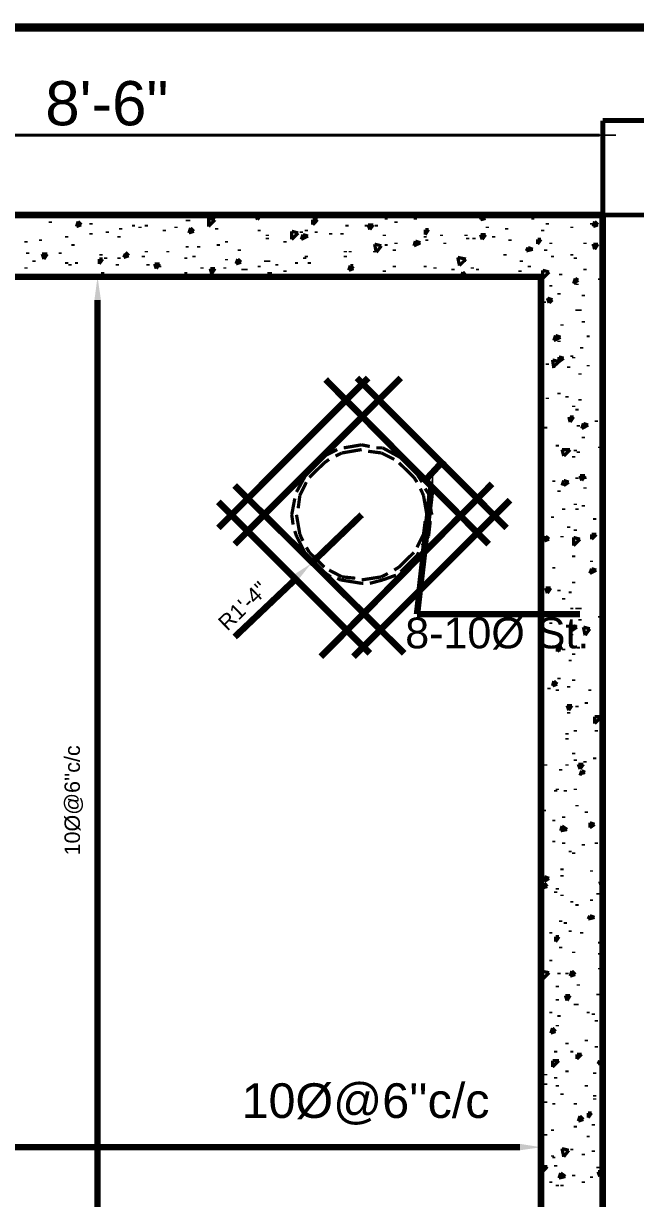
# Model space of a CAD drawing. Header units: millimetres. Extents: x 5 to 350, y 3 to 213.
# Drawn here: x 106.5 to 138.3, y 151.7 to 212.7 of the extents above; entities that cross this region are included whole.
import ezdxf

# ---------------------------------------------------------------- set-up
doc = ezdxf.new("R2010")
doc.units = ezdxf.units.MM
for name, color, linetype in [('H', 251, 'Continuous'), ('P', 255, 'Continuous'), ('T', 255, 'Continuous')]:
    doc.layers.add(name, color=color, linetype=linetype)
doc.styles.get("Standard").update_dxf_attribs({"font": 'arial.ttf'})

msp = doc.modelspace()

# ---------------------------------------------------------------- hatches: boundary and pattern name
at = {"layer": 'H', "linetype": 'Continuous'}
for points in [[(110.155, 198.367), (110.314, 199.566), (110.49, 198.367), (110.155, 198.367)], [(128.023, 189.9), (128.094, 189.988), (128.182, 189.9), (128.023, 189.9)], [(128.094, 189.742), (128.023, 189.9), (128.094, 189.9), (128.094, 189.742)], [(128.094, 189.988), (128.182, 190.077), (128.182, 189.988), (128.094, 189.988)], [(128.182, 189.9), (128.094, 189.988), (128.182, 189.988), (128.182, 189.9)], [(128.094, 189.742), (128.094, 189.9), (128.182, 189.83), (128.094, 189.742)], [(128.27, 189.9), (128.182, 190.077), (128.358, 189.988), (128.27, 189.9)], [(128.27, 189.9), (128.182, 189.988), (128.182, 190.077), (128.27, 189.9)], [(128.27, 189.9), (128.358, 189.988), (128.358, 189.9), (128.27, 189.9)], [(128.358, 189.742), (128.27, 189.83), (128.446, 189.9), (128.358, 189.742)], [(128.27, 189.83), (128.358, 189.9), (128.446, 189.9), (128.27, 189.83)], [(128.358, 189.9), (128.358, 189.988), (128.446, 189.9), (128.358, 189.9)], [(127.6, 188.718), (127.758, 189.406), (127.758, 188.718), (127.6, 188.718)], [(128.182, 189.653), (128.094, 189.742), (128.182, 189.83), (128.182, 189.653)], [(128.182, 189.742), (128.27, 189.83), (128.358, 189.742), (128.182, 189.742)], [(128.182, 189.653), (128.182, 189.742), (128.358, 189.742), (128.182, 189.653)], [(127.176, 188.983), (127.247, 189.142), (127.247, 189.054), (127.176, 188.983)], [(127.176, 188.983), (127.247, 189.054), (127.247, 188.983), (127.176, 188.983)], [(127.247, 188.895), (127.176, 188.983), (127.247, 188.983), (127.247, 188.895)], [(127.247, 189.142), (127.335, 189.23), (127.335, 189.142), (127.247, 189.142)], [(127.247, 189.054), (127.247, 189.142), (127.335, 189.142), (127.247, 189.054)], [(127.335, 188.807), (127.247, 188.895), (127.247, 188.983), (127.335, 188.807)], [(127.335, 188.807), (127.247, 188.983), (127.335, 188.895), (127.335, 188.807)], [(127.423, 189.054), (127.335, 189.23), (127.512, 189.142), (127.423, 189.054)], [(127.423, 189.054), (127.335, 189.142), (127.335, 189.23), (127.423, 189.054)], [(127.335, 188.895), (127.423, 188.983), (127.512, 188.895), (127.335, 188.895)], [(127.335, 188.807), (127.335, 188.895), (127.512, 188.895), (127.335, 188.807)], [(127.423, 188.983), (127.512, 189.142), (127.6, 188.983), (127.423, 188.983)], [(127.423, 188.983), (127.423, 189.054), (127.512, 189.142), (127.423, 188.983)], [(127.512, 188.895), (127.423, 188.983), (127.6, 188.983), (127.512, 188.895)], [(120.738, 183.815), (120.474, 184.062), (121.408, 184.662), (120.738, 183.815)], [(132.256, 154.182), (132.256, 154.517), (133.35, 154.34), (132.256, 154.182)]]:
    msp.add_hatch(color=256, dxfattribs=at).paths.add_polyline_path(points)

# ---------------------------------------------------------------- linework, layer by layer
at = {"layer": 'P'}
for points, const_width in [([(5.256, 212.513), (350.273, 212.513)], 0.423), ([(5.256, 212.513), (350.273, 212.513)], 0.423), ([(136.56, 207.68), (141.482, 207.68)], 0.254), ([(136.56, 202.777), (136.56, 207.68)], 0.254), ([(136.56, 207.68), (136.56, 207.68)], 0.254), ([(136.56, 207.61), (136.56, 206.252)], 0.085), ([(136.402, 206.922), (85.09, 206.922)], 0.169), ([(135.89, 206.922), (137.248, 206.922)], 0.085), ([(136.49, 206.922), (136.56, 206.922)], 0.085), ([(136.56, 206.922), (136.49, 206.834)], 0.085), ([(136.648, 207.01), (136.56, 206.922)], 0.085), ([(136.56, 206.922), (136.56, 207.01)], 0.085), ([(136.648, 206.922), (136.648, 207.01)], 0.085), ([(136.648, 206.834), (136.648, 206.922)], 0.085), ([(136.56, 206.834), (136.648, 206.834)], 0.085), ([(84.914, 202.777), (136.56, 202.777)], 0.339), ([(106.68, 202.688), (106.68, 202.777)], 0.169), ([(115.658, 202.777), (115.658, 202.865)], 0.169), ([(115.658, 202.777), (115.658, 202.865)], 0.169), ([(116.082, 202.6), (116.082, 202.177)], 0.169), ([(116.417, 202.53), (116.082, 202.6)], 0.169), ([(116.593, 202.6), (116.593, 202.688)], 0.169), ([(117.016, 202.688), (117.016, 202.777)], 0.169), ([(118.78, 202.777), (118.533, 202.777)], 0.169), ([(118.533, 202.777), (118.622, 202.53)], 0.169), ([(118.78, 202.777), (118.622, 202.53)], 0.169), ([(125.307, 202.53), (125.307, 202.6)], 0.169), ([(126.824, 202.53), (126.824, 202.6)], 0.169), ([(127.176, 202.6), (127.176, 202.688)], 0.169), ([(130.298, 202.777), (130.21, 202.53)], 0.169), ([(130.475, 202.6), (130.21, 202.53)], 0.169), ([(130.475, 202.6), (130.298, 202.777)], 0.169), ([(132.927, 202.53), (132.927, 202.6)], 0.169), ([(135.714, 202.6), (135.714, 202.688)], 0.169), ([(136.56, 202.777), (136.56, 109.643)], 0.339), ([(136.56, 202.777), (136.56, 202.777)], 0.339), ([(141.482, 202.777), (136.56, 202.777)], 0.254), ([(107.862, 202.353), (107.862, 202.442)], 0.169), ([(109.308, 202.442), (109.22, 202.177)], 0.169), ([(109.467, 202.265), (109.22, 202.177)], 0.169), ([(109.467, 202.265), (109.308, 202.442)], 0.169), ([(109.978, 202.265), (109.978, 202.353)], 0.169), ([(111.513, 202.018), (111.513, 202.106)], 0.169), ([(112.183, 202.177), (112.183, 202.265)], 0.169), ([(112.518, 202.106), (112.518, 202.177)], 0.169), ([(112.854, 202.177), (112.854, 202.265)], 0.169), ([(113.788, 201.93), (113.788, 202.018)], 0.169), ([(114.388, 202.106), (114.388, 202.177)], 0.169), ([(114.97, 202.442), (114.97, 202.53)], 0.169), ([(115.058, 202.442), (115.058, 202.53)], 0.169), ([(115.147, 202.106), (115.058, 201.842)], 0.169), ([(115.323, 201.93), (115.147, 202.106)], 0.169), ([(116.417, 202.53), (116.082, 202.177)], 0.169), ([(116.17, 202.353), (116.17, 202.442)], 0.169), ([(116.505, 202.018), (116.505, 202.106)], 0.169), ([(118.71, 201.93), (118.71, 202.018)], 0.169), ([(121.162, 201.93), (121.162, 202.018)], 0.169), ([(121.744, 202.53), (121.497, 202.265)], 0.169), ([(121.744, 202.53), (121.497, 202.53)], 0.169), ([(121.497, 202.53), (121.497, 202.265)], 0.169), ([(123.278, 202.177), (123.278, 202.265)], 0.169), ([(124.284, 202.177), (124.284, 202.265)], 0.169), ([(124.636, 202.265), (124.372, 202.265)], 0.169), ([(124.372, 202.265), (124.46, 202.018)], 0.169), ([(124.636, 202.265), (124.46, 202.018)], 0.169), ([(124.795, 202.177), (124.795, 202.265)], 0.169), ([(125.818, 202.353), (125.818, 202.442)], 0.169), ([(127.512, 202.018), (127.335, 201.754)], 0.169), ([(127.512, 202.018), (127.335, 202.018)], 0.169), ([(127.335, 202.018), (127.335, 201.754)], 0.169), ([(130.563, 202.106), (130.563, 202.177)], 0.169), ([(131.568, 202.018), (131.568, 202.106)], 0.169), ([(133.438, 201.93), (133.438, 202.018)], 0.169), ([(133.685, 202.265), (133.685, 202.353)], 0.169), ([(134.955, 202.106), (134.955, 202.177)], 0.169), ([(135.978, 202.265), (135.978, 202.353)], 0.169), ([(136.137, 202.442), (136.066, 202.177)], 0.169), ([(136.313, 202.265), (136.066, 202.177)], 0.169), ([(136.313, 202.265), (136.137, 202.442)], 0.169), ([(106.592, 201.33), (106.592, 201.418)], 0.169), ([(107.35, 201.418), (107.35, 201.507)], 0.169), ([(108.708, 201.595), (108.708, 201.683)], 0.169), ([(109.978, 201.754), (109.978, 201.842)], 0.169), ([(110.825, 201.842), (110.825, 201.93)], 0.169), ([(111.425, 201.595), (111.425, 201.683)], 0.169), ([(115.323, 201.93), (115.058, 201.842)], 0.169), ([(117.016, 201.33), (117.016, 201.418)], 0.169), ([(119.133, 201.683), (119.133, 201.754)], 0.169), ([(119.133, 201.507), (119.133, 201.595)], 0.169), ([(120.05, 201.33), (120.05, 201.418)], 0.169), ([(120.403, 201.93), (120.403, 201.507)], 0.169), ([(120.738, 201.842), (120.403, 201.93)], 0.169), ([(120.738, 201.842), (120.403, 201.507)], 0.169), ([(120.65, 201.754), (120.65, 201.842)], 0.169), ([(120.897, 201.842), (120.897, 201.93)], 0.169), ([(120.985, 201.754), (120.897, 201.507)], 0.169), ([(121.25, 201.683), (120.897, 201.507)], 0.169), ([(121.25, 201.683), (120.985, 201.754)], 0.169), ([(121.673, 201.842), (121.673, 201.93)], 0.169), ([(122.432, 201.754), (122.432, 201.842)], 0.169), ([(123.014, 201.754), (123.014, 201.842)], 0.169), ([(125.218, 201.683), (125.218, 201.754)], 0.169), ([(126.824, 201.418), (126.753, 201.172)], 0.169), ([(127.088, 201.33), (126.824, 201.418)], 0.169), ([(127.335, 201.595), (127.335, 201.683)], 0.169), ([(127.423, 201.418), (127.423, 201.507)], 0.169), ([(128.182, 201.683), (128.182, 201.754)], 0.169), ([(129.452, 201.683), (129.452, 201.754)], 0.169), ([(129.54, 201.507), (129.54, 201.595)], 0.169), ([(129.875, 201.507), (129.875, 201.595)], 0.169), ([(130.475, 201.754), (130.21, 201.754)], 0.169), ([(130.21, 201.754), (130.298, 201.507)], 0.169), ([(130.475, 201.754), (130.298, 201.507)], 0.169), ([(130.898, 201.595), (130.898, 201.683)], 0.169), ([(131.745, 201.418), (131.745, 201.507)], 0.169), ([(133.35, 201.507), (133.174, 201.26)], 0.169), ([(133.35, 201.507), (133.174, 201.507)], 0.169), ([(133.174, 201.507), (133.174, 201.26)], 0.169), ([(106.68, 200.748), (106.68, 200.836)], 0.169), ([(108.373, 200.748), (108.373, 200.836)], 0.169), ([(109.044, 201.172), (109.044, 201.26)], 0.169), ([(111.936, 200.66), (111.76, 200.836)], 0.169), ([(112.854, 200.836), (112.854, 200.907)], 0.169), ([(113.965, 200.836), (113.965, 200.907)], 0.169), ([(114.97, 201.083), (114.97, 201.172)], 0.169), ([(115.57, 201.083), (115.57, 201.172)], 0.169), ([(116.593, 201.172), (116.593, 201.26)], 0.169), ([(117.687, 200.907), (117.687, 200.995)], 0.169), ([(123.19, 200.836), (123.19, 200.907)], 0.169), ([(123.437, 200.836), (123.437, 200.907)], 0.169), ([(124.707, 201.26), (124.795, 200.836)], 0.169), ([(125.06, 201.172), (124.707, 201.26)], 0.169), ([(124.707, 200.836), (124.707, 200.907)], 0.169), ([(125.06, 201.172), (124.795, 200.836)], 0.169), ([(125.307, 201.172), (125.307, 201.26)], 0.169), ([(125.73, 200.907), (125.73, 200.995)], 0.169), ([(125.818, 201.26), (125.818, 201.33)], 0.169), ([(127.088, 201.33), (126.753, 201.172)], 0.169), ([(128.358, 201.26), (128.358, 201.33)], 0.169), ([(132.68, 201.083), (132.592, 200.907)], 0.169), ([(132.927, 200.995), (132.592, 200.907)], 0.169), ([(132.927, 200.995), (132.68, 201.083)], 0.169), ([(133.597, 200.907), (133.597, 200.995)], 0.169), ([(133.862, 201.26), (133.862, 201.33)], 0.169), ([(135.643, 201.26), (135.643, 201.33)], 0.169), ([(136.313, 201.26), (136.066, 201.26)], 0.169), ([(136.066, 201.26), (136.137, 200.995)], 0.169), ([(136.066, 201.172), (136.066, 201.26)], 0.169), ([(136.313, 201.26), (136.137, 200.995)], 0.169), ([(107.015, 200.325), (107.015, 200.413)], 0.169), ([(107.703, 200.748), (107.438, 200.748)], 0.169), ([(107.438, 200.748), (107.527, 200.484)], 0.169), ([(107.703, 200.748), (107.527, 200.484)], 0.169), ([(108.708, 200.237), (108.708, 200.325)], 0.169), ([(108.885, 200.148), (108.885, 200.237)], 0.169), ([(109.22, 200.237), (109.22, 200.325)], 0.169), ([(110.578, 200.484), (110.402, 200.237)], 0.169), ([(110.578, 200.484), (110.402, 200.484)], 0.169), ([(110.402, 200.484), (110.402, 200.237)], 0.169), ([(110.402, 200.413), (110.402, 200.484)], 0.169), ([(110.49, 200.66), (110.49, 200.748)], 0.169), ([(110.737, 200.484), (110.737, 200.572)], 0.169), ([(111.337, 200.148), (111.337, 200.237)], 0.169), ([(111.425, 200.484), (111.425, 200.572)], 0.169), ([(111.76, 200.748), (111.672, 200.572)], 0.169), ([(111.936, 200.66), (111.672, 200.572)], 0.169), ([(112.695, 200.572), (112.695, 200.66)], 0.169), ([(112.942, 200.148), (112.942, 200.237)], 0.169), ([(113.542, 200.237), (113.277, 200.237)], 0.169), ([(113.277, 200.237), (113.365, 199.99)], 0.169), ([(113.542, 200.237), (113.365, 199.99)], 0.169), ([(114.9, 200.484), (114.9, 200.572)], 0.169), ([(115.323, 200.572), (115.323, 200.66)], 0.169), ([(117.016, 200.413), (117.016, 200.484)], 0.169), ([(117.598, 200.484), (117.51, 200.237)], 0.169), ([(117.775, 200.325), (117.51, 200.237)], 0.169), ([(117.775, 200.325), (117.598, 200.484)], 0.169), ([(119.045, 200.325), (119.045, 200.413)], 0.169), ([(119.204, 200.325), (119.204, 200.413)], 0.169), ([(119.627, 200.148), (119.627, 200.237)], 0.169), ([(120.65, 200.237), (120.65, 200.325)], 0.169), ([(121.073, 200.484), (121.073, 200.572)], 0.169), ([(121.162, 200.572), (121.162, 200.66)], 0.169), ([(121.32, 200.237), (121.32, 200.325)], 0.169), ([(123.19, 200.572), (123.19, 200.66)], 0.169), ([(123.525, 200.148), (123.525, 200.237)], 0.169), ([(129.028, 200.572), (129.117, 200.148)], 0.169), ([(129.452, 200.484), (129.028, 200.572)], 0.169), ([(129.452, 200.484), (129.117, 200.148)], 0.169), ([(129.364, 200.325), (129.364, 200.413)], 0.169), ([(131.48, 200.66), (131.48, 200.748)], 0.169), ([(132.327, 200.325), (132.327, 200.413)], 0.169), ([(133.95, 200.572), (133.95, 200.66)], 0.169), ([(134.955, 200.66), (134.955, 200.748)], 0.169), ([(135.132, 200.484), (135.132, 200.572)], 0.169), ([(88.23, 199.566), (133.35, 199.566)], 0.339), ([(106.592, 199.99), (106.592, 200.06)], 0.169), ([(108.038, 199.566), (109.643, 199.566)], 0.339), ([(110.578, 199.725), (110.578, 199.813)], 0.169), ([(113.542, 200.06), (113.542, 200.148)], 0.169), ([(114.9, 199.725), (114.9, 199.813)], 0.169), ([(115.482, 199.566), (115.482, 199.637)], 0.169), ([(115.746, 199.99), (115.746, 200.06)], 0.169), ([(116.417, 199.99), (116.17, 199.99)], 0.169), ([(116.17, 199.99), (116.24, 199.725)], 0.169), ([(116.417, 199.99), (116.24, 199.725)], 0.169), ([(116.328, 199.637), (116.328, 199.725)], 0.169), ([(116.928, 199.99), (116.928, 200.06)], 0.169), ([(117.863, 199.902), (117.863, 199.99)], 0.169), ([(118.022, 199.902), (118.022, 199.99)], 0.169), ([(118.71, 200.06), (118.71, 200.148)], 0.169), ([(119.38, 199.725), (119.133, 199.725)], 0.169), ([(119.133, 199.725), (119.133, 199.566)], 0.169), ([(119.38, 199.725), (119.204, 199.566)], 0.169), ([(120.05, 199.813), (120.05, 199.902)], 0.169), ([(122.255, 199.637), (122.255, 199.725)], 0.169), ([(123.437, 200.148), (123.366, 199.902)], 0.169), ([(123.613, 199.99), (123.366, 199.902)], 0.169), ([(123.613, 199.99), (123.437, 200.148)], 0.169), ([(124.372, 199.566), (124.372, 199.637)], 0.169), ([(125.218, 199.813), (125.218, 199.902)], 0.169), ([(125.73, 200.06), (125.73, 200.148)], 0.169), ([(127.247, 199.637), (127.247, 199.725)], 0.169), ([(127.335, 200.06), (127.335, 200.148)], 0.169), ([(127.847, 199.99), (127.847, 200.06)], 0.169), ([(128.782, 199.902), (128.782, 199.99)], 0.169), ([(129.293, 199.813), (129.205, 199.566)], 0.169), ([(129.452, 199.637), (129.205, 199.566)], 0.169), ([(129.452, 199.637), (129.293, 199.813)], 0.169), ([(129.787, 199.99), (129.787, 200.06)], 0.169), ([(130.052, 199.902), (130.052, 199.99)], 0.169), ([(130.387, 199.637), (130.387, 199.725)], 0.169), ([(132.256, 199.813), (132.256, 199.902)], 0.169), ([(132.75, 200.06), (132.75, 200.148)], 0.169), ([(133.35, 199.566), (133.35, 112.942)], 0.339), ([(133.35, 199.566), (133.35, 199.566)], 0.339), ([(133.438, 199.902), (133.438, 199.478)], 0.169), ([(133.773, 199.813), (133.438, 199.902)], 0.169), ([(133.773, 199.813), (133.438, 199.478)], 0.169), ([(133.526, 199.566), (133.526, 199.637)], 0.169), ([(134.373, 199.637), (134.373, 199.725)], 0.169), ([(135.643, 199.902), (135.643, 199.99)], 0.169), ([(136.56, 199.566), (136.56, 199.637)], 0.169), ([(133.862, 199.055), (133.862, 199.143)], 0.169), ([(135.132, 199.478), (135.043, 199.214)], 0.169), ([(135.29, 199.39), (135.043, 199.214)], 0.169), ([(135.29, 199.39), (135.132, 199.478)], 0.169), ([(135.22, 199.143), (135.22, 199.214)], 0.169), ([(136.402, 199.39), (136.402, 199.478)], 0.169), ([(110.314, 198.367), (110.314, 114.053)], 0.339), ([(133.95, 198.367), (133.685, 198.455)], 0.169), ([(133.685, 198.455), (133.773, 198.208)], 0.169), ([(133.95, 198.367), (133.773, 198.208)], 0.169), ([(134.285, 198.632), (134.285, 198.72)], 0.169), ([(135.555, 198.543), (135.555, 198.632)], 0.169), ([(133.526, 198.208), (133.526, 198.296)], 0.169), ([(135.22, 197.785), (135.22, 197.873)], 0.169), ([(135.378, 197.785), (135.378, 197.873)], 0.169), ([(135.555, 197.185), (135.555, 197.273)], 0.169), ([(133.438, 196.938), (133.438, 197.026)], 0.169), ([(134.108, 196.515), (134.02, 196.25)], 0.169), ([(134.373, 196.427), (134.108, 196.515)], 0.169), ([(134.444, 197.026), (134.444, 197.097)], 0.169), ([(135.802, 196.427), (135.802, 196.515)], 0.169), ([(134.373, 196.427), (134.02, 196.25)], 0.169), ([(134.285, 196.18), (134.285, 196.25)], 0.169), ([(135.467, 195.827), (135.467, 195.915)], 0.169), ([(133.438, 195.58), (133.438, 195.668)], 0.169), ([(134.532, 195.333), (134.285, 195.404)], 0.169), ([(134.285, 195.404), (134.285, 195.157)], 0.169), ([(134.532, 195.333), (134.285, 195.157)], 0.169), ([(134.955, 195.404), (134.955, 195.492)], 0.169), ([(135.043, 195.333), (135.043, 195.404)], 0.169), ([(133.685, 194.98), (133.685, 195.068)], 0.169), ([(133.95, 195.245), (134.02, 194.822)], 0.169), ([(134.285, 195.157), (133.95, 195.245)], 0.169), ([(134.285, 195.157), (134.02, 194.91)], 0.169), ([(134.796, 194.822), (134.796, 194.91)], 0.169), ([(135.802, 194.91), (135.802, 194.98)], 0.169), ([(135.802, 194.91), (135.802, 194.98)], 0.169), ([(136.56, 194.91), (136.49, 194.645)], 0.169), ([(136.56, 194.733), (136.49, 194.645)], 0.169), ([(136.56, 194.91), (136.56, 194.98)], 0.169), ([(116.593, 186.514), (124.372, 194.31)], 0.339), ([(117.44, 185.667), (126.065, 194.31)], 0.339), ([(130.634, 185.667), (122.167, 194.222)], 0.339), ([(131.568, 186.514), (123.79, 194.31)], 0.339), ([(133.35, 194.222), (133.35, 194.31)], 0.169), ([(135.378, 194.486), (135.378, 194.557)], 0.169), ([(133.35, 193.463), (133.35, 193.552)], 0.169), ([(133.35, 193.463), (133.35, 193.552)], 0.169), ([(134.285, 193.463), (134.285, 193.552)], 0.169), ([(133.685, 193.216), (133.685, 193.287)], 0.169), ([(134.708, 193.287), (134.708, 193.375)], 0.169), ([(135.043, 192.793), (135.043, 192.864)], 0.169), ([(135.378, 193.128), (135.378, 193.216)], 0.169), ([(134.796, 192.282), (134.867, 192.017)], 0.169), ([(135.043, 192.282), (134.867, 192.017)], 0.169), ([(135.043, 192.282), (134.867, 192.282)], 0.169), ([(135.22, 192.617), (135.22, 192.705)], 0.169), ([(133.597, 191.682), (133.597, 191.77)], 0.169), ([(135.29, 191.77), (135.29, 191.858)], 0.169), ([(135.555, 191.946), (135.467, 191.682)], 0.169), ([(135.802, 191.858), (135.467, 191.682)], 0.169), ([(135.802, 191.858), (135.555, 191.946)], 0.169), ([(136.225, 192.017), (136.225, 192.105)], 0.169), ([(133.35, 191.258), (133.35, 191.347)], 0.169), ([(135.555, 191.17), (135.555, 191.258)], 0.169), ([(122.767, 190.588), (121.92, 190.165)], 0.169), ([(123.014, 190.412), (122.678, 190.253)], 0.169), ([(124.037, 190.588), (123.014, 190.412)], 0.169), ([(124.037, 190.835), (123.102, 190.676)], 0.169), ([(124.46, 190.747), (124.037, 190.835)], 0.169), ([(125.06, 190.412), (124.372, 190.5)], 0.169), ([(125.13, 190.676), (124.795, 190.676)], 0.169), ([(125.73, 190.077), (125.06, 190.412)], 0.169), ([(126.065, 190.165), (125.13, 190.676)], 0.169), ([(134.197, 190.747), (134.197, 190.835)], 0.169), ([(134.444, 190.588), (134.532, 190.253)], 0.169), ([(134.867, 190.588), (134.444, 190.588)], 0.169), ([(134.867, 190.588), (134.532, 190.253)], 0.169), ([(135.132, 190.5), (135.132, 190.588)], 0.169), ([(135.29, 190.412), (135.29, 190.5)], 0.169), ([(136.402, 190.676), (136.402, 190.747)], 0.169), ([(122.096, 189.9), (121.32, 189.142)], 0.169), ([(121.92, 190.165), (121.585, 189.83)], 0.169), ([(122.343, 190.077), (122.096, 189.9)], 0.169), ([(126.753, 189.142), (125.977, 189.9)], 0.169), ([(126.912, 189.318), (126.33, 189.9)], 0.169), ([(128.182, 189.9), (127.335, 188.983)], 0.339), ([(135.043, 190.165), (135.043, 190.253)], 0.169), ([(121.162, 189.318), (120.65, 188.383)], 0.169), ([(121.32, 189.565), (121.162, 189.318)], 0.169), ([(127.176, 188.895), (126.912, 189.318)], 0.169), ([(135.643, 189.23), (135.378, 189.23)], 0.169), ([(135.378, 189.23), (135.467, 188.983)], 0.169), ([(135.643, 189.23), (135.467, 188.983)], 0.169), ([(126.242, 180.005), (117.44, 188.718)], 0.339), ([(121.162, 188.895), (120.826, 188.207)], 0.169), ([(121.92, 179.828), (130.81, 188.807)], 0.339), ([(126.912, 188.895), (126.753, 189.142)], 0.169), ([(127.67, 188.718), (126.912, 182.033)], 0.339), ([(127.247, 188.207), (127.088, 188.56)], 0.169), ([(127.512, 188.295), (127.335, 188.56)], 0.169), ([(133.438, 188.63), (133.438, 188.718)], 0.169), ([(134.02, 188.895), (134.02, 188.983)], 0.169), ([(134.532, 188.983), (134.444, 188.718)], 0.169), ([(134.796, 188.895), (134.532, 188.983)], 0.169), ([(134.796, 188.895), (134.532, 188.718)], 0.169), ([(135.22, 189.054), (135.22, 189.142)], 0.169), ([(135.643, 189.054), (135.643, 189.142)], 0.169), ([(135.643, 188.56), (135.643, 188.63)], 0.169), ([(124.46, 180.005), (116.593, 187.872)], 0.339), ([(120.562, 188.048), (120.403, 187.202)], 0.169), ([(120.826, 188.207), (120.738, 187.537)], 0.169), ([(123.613, 179.828), (131.745, 187.96)], 0.339), ([(127.423, 187.202), (127.247, 188.207)], 0.169), ([(127.67, 187.202), (127.512, 188.295)], 0.169), ([(134.285, 188.383), (134.285, 188.472)], 0.169), ([(134.532, 187.448), (134.532, 187.537)], 0.169), ([(135.132, 187.713), (135.132, 187.784)], 0.169), ([(135.22, 187.448), (135.22, 187.537)], 0.169), ([(135.555, 187.625), (135.555, 187.713)], 0.169), ([(120.403, 187.202), (120.474, 186.69)], 0.169), ([(120.65, 187.202), (120.826, 186.178)], 0.169), ([(124.037, 187.202), (121.408, 184.662)], 0.339), ([(127.247, 186.178), (127.335, 186.866)], 0.169), ([(127.423, 187.202), (127.423, 187.29)], 0.169), ([(127.512, 186.09), (127.6, 186.866)], 0.169), ([(127.67, 187.202), (127.67, 187.29)], 0.169), ([(133.95, 187.025), (133.95, 187.113)], 0.169), ([(136.137, 186.937), (136.137, 187.025)], 0.169), ([(120.562, 186.355), (120.65, 186.09)], 0.169), ([(120.826, 186.178), (120.985, 185.843)], 0.169), ([(126.912, 185.508), (127.247, 186.178)], 0.169), ([(134.796, 186.514), (134.796, 186.602)], 0.169), ([(135.132, 186.355), (135.132, 186.443)], 0.169), ([(136.225, 186.178), (135.978, 185.932)], 0.169), ([(136.225, 186.178), (135.978, 186.178)], 0.169), ([(135.978, 186.178), (135.978, 185.932)], 0.169), ([(120.65, 186.09), (121.162, 185.085)], 0.169), ([(121.162, 185.508), (121.32, 185.244)], 0.169), ([(127.176, 185.596), (127.512, 186.09)], 0.169), ([(133.438, 185.843), (133.438, 185.932)], 0.169), ([(133.597, 186.09), (133.526, 185.843)], 0.169), ([(133.773, 185.932), (133.526, 185.843)], 0.169), ([(133.773, 185.932), (133.597, 186.09)], 0.169), ([(134.444, 186.02), (134.444, 186.09)], 0.169), ([(135.043, 186.02), (135.043, 185.596)], 0.169), ([(135.378, 185.932), (135.043, 186.02)], 0.169), ([(135.378, 185.932), (135.043, 185.596)], 0.169), ([(121.32, 185.244), (122.096, 184.485)], 0.169), ([(125.977, 184.485), (126.753, 185.244)], 0.169), ([(126.153, 184.326), (126.912, 185.085)], 0.169), ([(126.912, 185.085), (127, 185.244)], 0.169), ([(135.043, 184.997), (135.043, 185.085)], 0.169), ([(135.043, 184.997), (135.043, 185.085)], 0.169), ([(121.32, 184.82), (121.92, 184.326)], 0.169), ([(121.92, 184.326), (122.432, 183.974)], 0.169), ([(122.343, 184.326), (123.014, 183.974)], 0.169), ([(125.73, 184.326), (125.977, 184.485)], 0.169), ([(126.065, 184.238), (126.153, 184.326)], 0.169), ([(133.438, 184.397), (133.438, 184.485)], 0.169), ([(134.02, 184.397), (134.02, 184.485)], 0.169), ([(135.978, 184.397), (135.89, 184.15)], 0.169), ([(136.225, 184.326), (135.89, 184.15)], 0.169), ([(135.978, 184.75), (135.978, 184.82)], 0.169), ([(136.225, 184.326), (135.978, 184.397)], 0.169), ([(136.137, 184.326), (136.137, 184.397)], 0.169), ([(117.44, 180.852), (120.65, 183.903)], 0.339), ([(122.767, 183.903), (122.943, 183.815)], 0.169), ([(122.943, 183.815), (124.037, 183.638)], 0.169), ([(123.014, 183.974), (123.702, 183.903)], 0.169), ([(124.037, 183.815), (125.06, 183.974)], 0.169), ([(124.46, 183.638), (125.13, 183.815)], 0.169), ([(125.06, 183.974), (125.395, 184.15)], 0.169), ([(125.13, 183.815), (125.818, 184.062)], 0.169), ([(135.043, 183.638), (135.043, 183.727)], 0.169), ([(124.037, 183.638), (124.125, 183.638)], 0.169), ([(133.862, 183.392), (133.597, 183.392)], 0.169), ([(133.597, 183.392), (133.685, 183.127)], 0.169), ([(133.862, 183.392), (133.685, 183.127)], 0.169), ([(134.285, 183.215), (134.285, 183.303)], 0.169), ([(134.867, 183.127), (134.867, 183.215)], 0.169), ([(136.49, 183.303), (136.49, 183.392)], 0.169), ([(136.49, 183.127), (136.56, 182.88)], 0.169), ([(136.56, 183.127), (136.56, 183.215)], 0.169), ([(134.532, 182.792), (134.532, 182.88)], 0.169), ([(136.56, 182.88), (136.56, 182.968)], 0.169), ([(126.912, 182.033), (135.378, 182.033)], 0.339), ([(134.955, 182.28), (134.955, 182.368)], 0.169), ([(135.22, 182.28), (135.22, 182.368)], 0.169), ([(135.378, 182.28), (135.378, 182.368)], 0.169), ([(136.402, 181.857), (136.402, 181.945)], 0.169), ([(133.862, 181.522), (133.862, 181.61)], 0.169), ([(135.043, 181.434), (134.955, 181.187)], 0.169), ([(135.22, 181.363), (134.955, 181.187)], 0.169), ([(135.22, 181.363), (135.043, 181.434)], 0.169), ([(135.378, 181.698), (135.378, 181.786)], 0.169), ([(135.555, 181.363), (135.643, 180.94)], 0.169), ([(135.89, 181.275), (135.555, 181.363)], 0.169), ([(135.89, 181.275), (135.643, 180.94)], 0.169), ([(134.955, 180.94), (134.955, 181.01)], 0.169), ([(134.444, 180.34), (134.197, 180.093)], 0.169), ([(134.444, 180.34), (134.197, 180.34)], 0.169), ([(134.197, 180.34), (134.197, 180.093)], 0.169), ([(134.285, 180.093), (134.285, 180.164)], 0.169), ([(134.532, 180.164), (134.532, 180.252)], 0.169), ([(135.29, 180.252), (135.29, 180.34)], 0.169), ([(134.867, 179.582), (134.867, 179.67)], 0.169), ([(135.043, 179.917), (135.043, 180.005)], 0.169), ([(133.773, 178.135), (133.773, 178.223)], 0.169), ([(134.02, 178.558), (133.95, 178.312)], 0.169), ([(134.197, 178.4), (133.95, 178.312)], 0.169), ([(134.197, 178.4), (134.02, 178.558)], 0.169), ([(134.285, 178.647), (134.285, 178.735)], 0.169), ([(134.796, 178.223), (134.796, 178.312)], 0.169), ([(135.043, 178.558), (135.043, 178.647)], 0.169), ([(134.197, 178.047), (134.197, 178.135)], 0.169), ([(135.89, 178.047), (135.89, 178.135)], 0.169), ([(134.955, 177.288), (134.708, 177.288)], 0.169), ([(134.708, 177.288), (134.796, 177.042)], 0.169), ([(134.955, 177.288), (134.796, 177.042)], 0.169), ([(135.22, 177.2), (135.22, 177.288)], 0.169), ([(135.714, 177.377), (135.714, 177.465)], 0.169), ([(134.796, 176.865), (134.796, 176.953)], 0.169), ([(136.49, 176.706), (136.137, 176.354)], 0.169), ([(136.137, 176.706), (136.137, 176.354)], 0.169), ([(136.49, 176.706), (136.137, 176.706)], 0.169), ([(136.49, 176.865), (136.402, 176.618)], 0.169), ([(136.56, 176.706), (136.402, 176.618)], 0.169), ([(136.56, 176.777), (136.49, 176.865)], 0.169), ([(134.708, 175.772), (134.708, 175.86)], 0.169), ([(135.132, 175.93), (135.132, 176.018)], 0.169), ([(136.225, 175.93), (136.225, 176.018)], 0.169), ([(134.708, 175.507), (134.708, 175.595)], 0.169), ([(135.043, 174.748), (135.043, 174.837)], 0.169), ([(136.137, 174.502), (136.137, 174.59)], 0.169), ([(133.438, 174.413), (133.438, 174.502)], 0.169), ([(133.597, 174.166), (133.597, 174.237)], 0.169), ([(134.373, 173.902), (134.373, 173.99)], 0.169), ([(134.708, 174.166), (134.708, 174.237)], 0.169), ([(135.132, 174.413), (135.132, 174.502)], 0.169), ([(135.555, 174.237), (135.29, 174.237)], 0.169), ([(135.29, 174.237), (135.378, 173.99)], 0.169), ([(135.555, 174.237), (135.378, 173.99)], 0.169), ([(135.643, 174.325), (135.643, 174.413)], 0.169), ([(135.467, 173.902), (135.378, 173.655)], 0.169), ([(135.643, 173.814), (135.378, 173.743)], 0.169), ([(135.643, 173.814), (135.467, 173.902)], 0.169), ([(136.49, 173.814), (136.49, 173.902)], 0.169), ([(136.56, 173.32), (136.56, 173.39)], 0.169), ([(134.108, 172.808), (134.108, 172.896)], 0.169), ([(134.197, 172.896), (134.197, 172.967)], 0.169), ([(134.62, 172.808), (134.62, 172.896)], 0.169), ([(135.132, 172.896), (135.132, 172.967)], 0.169), ([(135.22, 172.05), (135.22, 172.12)], 0.169), ([(133.526, 171.785), (133.526, 171.873)], 0.169), ([(134.532, 171.45), (134.532, 171.538)], 0.169), ([(135.714, 171.697), (135.714, 171.785)], 0.169), ([(134.02, 171.274), (134.02, 171.362)], 0.169), ([(134.444, 171.027), (134.373, 170.78)], 0.169), ([(134.708, 170.85), (134.373, 170.78)], 0.169), ([(134.708, 170.85), (134.444, 171.027)], 0.169), ([(136.137, 171.115), (135.89, 171.203)], 0.169), ([(135.89, 171.203), (135.89, 170.938)], 0.169), ([(136.137, 171.115), (135.89, 170.938)], 0.169), ([(134.02, 170.18), (134.02, 170.268)], 0.169), ([(134.532, 170.092), (134.532, 170.18)], 0.169), ([(134.867, 169.668), (134.867, 169.757)], 0.169), ([(135.043, 169.58), (135.043, 169.668)], 0.169), ([(135.555, 170.004), (135.555, 170.092)], 0.169), ([(136.225, 170.092), (136.225, 170.18)], 0.169), ([(136.56, 168.998), (136.56, 169.086)], 0.169), ([(134.444, 168.734), (134.444, 168.822)], 0.169), ([(134.444, 168.398), (134.444, 168.487)], 0.169), ([(135.978, 168.663), (135.978, 168.734)], 0.169), ([(133.526, 168.063), (133.438, 167.816)], 0.169), ([(133.685, 167.887), (133.438, 167.816)], 0.169), ([(133.773, 168.31), (133.526, 168.398)], 0.169), ([(133.526, 168.398), (133.526, 168.152)], 0.169), ([(133.773, 168.31), (133.526, 168.152)], 0.169), ([(133.685, 167.887), (133.526, 168.063)], 0.169), ([(134.197, 167.728), (134.197, 167.816)], 0.169), ([(136.56, 168.063), (136.402, 168.152)], 0.169), ([(136.402, 168.152), (136.49, 167.887)], 0.169), ([(136.56, 167.975), (136.49, 167.887)], 0.169), ([(136.56, 168.152), (136.56, 168.24)], 0.169), ([(134.108, 167.552), (134.108, 167.64)], 0.169), ([(134.444, 167.393), (134.444, 167.464)], 0.169), ([(135.978, 167.128), (135.978, 167.217)], 0.169), ([(136.313, 167.464), (136.313, 167.552)], 0.169), ([(136.49, 167.64), (136.49, 167.728)], 0.169), ([(133.438, 166.793), (133.438, 166.882)], 0.169), ([(134.955, 167.04), (134.955, 167.128)], 0.169), ([(135.22, 166.882), (135.22, 166.97)], 0.169), ([(134.373, 166.035), (134.373, 166.123)], 0.169), ([(134.62, 165.947), (134.62, 166.035)], 0.169), ([(135.89, 166.37), (135.802, 166.194)], 0.169), ([(136.137, 166.282), (135.802, 166.194)], 0.169), ([(136.137, 166.282), (135.89, 166.37)], 0.169), ([(136.49, 166.282), (136.49, 166.37)], 0.169), ([(133.862, 165.435), (133.862, 165.523)], 0.169), ([(134.867, 165.523), (134.867, 165.612)], 0.169), ([(135.467, 165.435), (135.467, 165.523)], 0.169), ([(134.285, 165.276), (134.108, 165.012)], 0.169), ([(134.285, 165.276), (134.108, 165.276)], 0.169), ([(134.108, 165.276), (134.108, 165.012)], 0.169), ([(134.373, 164.677), (134.373, 164.765)], 0.169), ([(136.402, 164.924), (136.402, 165.012)], 0.169), ([(135.043, 164.43), (135.043, 164.5)], 0.169), ([(136.402, 164.342), (136.402, 164.43)], 0.169), ([(133.862, 164.006), (133.862, 164.077)], 0.169), ([(136.402, 163.583), (136.402, 163.654)], 0.169), ([(133.35, 163.495), (133.438, 163.072)], 0.169), ([(133.773, 163.407), (133.35, 163.495)], 0.169), ([(133.773, 163.407), (133.438, 163.072)], 0.169), ([(134.285, 163.318), (134.285, 163.407)], 0.169), ([(134.708, 163.318), (134.708, 163.407)], 0.169), ([(134.955, 163.495), (134.867, 163.23)], 0.169), ([(135.132, 163.318), (134.867, 163.23)], 0.169), ([(135.132, 163.318), (134.955, 163.495)], 0.169), ([(136.56, 162.983), (136.56, 163.072)], 0.169), ([(134.197, 162.648), (134.197, 162.736)], 0.169), ([(135.29, 162.736), (135.29, 162.807)], 0.169), ([(136.313, 162.225), (136.313, 162.313)], 0.169), ([(134.197, 161.96), (134.197, 162.048)], 0.169), ([(134.867, 162.225), (134.62, 162.225)], 0.169), ([(134.62, 162.225), (134.708, 161.96)], 0.169), ([(134.867, 162.225), (134.708, 161.96)], 0.169), ([(135.132, 161.713), (135.132, 161.802)], 0.169), ([(135.22, 161.713), (135.22, 161.802)], 0.169), ([(133.862, 161.29), (133.862, 161.378)], 0.169), ([(134.285, 161.114), (134.285, 161.202)], 0.169), ([(135.802, 161.29), (135.802, 161.378)], 0.169), ([(136.066, 161.202), (136.066, 161.29)], 0.169), ([(133.95, 160.532), (133.862, 160.267)], 0.169), ([(134.108, 160.355), (133.95, 160.532)], 0.169), ([(134.197, 160.62), (134.197, 160.69)], 0.169), ([(136.225, 160.867), (136.225, 160.955)], 0.169), ([(134.108, 160.355), (133.862, 160.267)], 0.169), ([(135.714, 159.844), (135.714, 159.932)], 0.169), ([(134.108, 159.262), (134.108, 159.35)], 0.169), ([(134.708, 159.685), (134.708, 159.773)], 0.169), ([(134.955, 159.262), (134.955, 159.35)], 0.169), ([(136.225, 159.508), (136.225, 159.597)], 0.169), ([(134.285, 158.838), (133.95, 158.503)], 0.169), ([(133.95, 158.838), (133.95, 158.503)], 0.169), ([(134.285, 158.838), (133.95, 158.838)], 0.169), ([(135.467, 159.173), (135.22, 158.926)], 0.169), ([(135.467, 159.173), (135.22, 159.173)], 0.169), ([(135.22, 159.173), (135.22, 158.926)], 0.169), ([(135.22, 159.085), (135.22, 159.173)], 0.169), ([(136.402, 158.838), (136.313, 158.662)], 0.169), ([(136.56, 158.75), (136.313, 158.662)], 0.169), ([(136.56, 158.75), (136.402, 158.838)], 0.169), ([(133.597, 158.08), (133.597, 158.15)], 0.169), ([(134.708, 158.238), (134.708, 158.327)], 0.169), ([(136.137, 158.15), (136.137, 158.238)], 0.169), ([(133.597, 157.568), (133.597, 157.656)], 0.169), ([(134.108, 157.903), (134.108, 157.992)], 0.169), ([(134.197, 157.48), (134.197, 157.568)], 0.169), ([(135.714, 157.48), (135.714, 157.568)], 0.169), ([(136.56, 157.903), (136.56, 157.992)], 0.169), ([(134.444, 157.057), (134.444, 157.145)], 0.169), ([(136.137, 156.968), (136.137, 157.057)], 0.169), ([(136.137, 156.81), (136.137, 156.88)], 0.169), ([(133.35, 156.545), (133.35, 155.028)], 0.339), ([(133.597, 156.633), (133.597, 156.722)], 0.169), ([(134.02, 156.545), (134.02, 156.633)], 0.169), ([(135.132, 156.545), (135.132, 156.633)], 0.169), ([(135.378, 155.963), (135.29, 155.698)], 0.169), ([(135.555, 155.787), (135.29, 155.698)], 0.169), ([(135.555, 155.787), (135.378, 155.963)], 0.169), ([(135.978, 156.122), (135.802, 155.875)], 0.169), ([(135.978, 156.122), (135.802, 156.122)], 0.169), ([(135.802, 156.122), (135.802, 155.875)], 0.169), ([(133.597, 154.94), (133.597, 155.028)], 0.169), ([(133.95, 155.187), (133.95, 155.275)], 0.169), ([(135.132, 155.363), (135.132, 155.452)], 0.169), ([(136.066, 155.452), (136.066, 155.54)], 0.169), ([(89.323, 154.34), (132.256, 154.34)], 0.339), ([(135.802, 154.852), (135.802, 154.94)], 0.169), ([(133.95, 153.846), (133.95, 153.917)], 0.169), ([(134.02, 153.758), (134.02, 153.846)], 0.169), ([(134.444, 154.27), (134.532, 153.846)], 0.169), ([(134.796, 154.182), (134.444, 154.27)], 0.169), ([(134.796, 154.182), (134.532, 153.846)], 0.169), ([(134.955, 154.182), (134.955, 154.27)], 0.169), ([(135.555, 153.917), (135.555, 154.005)], 0.169), ([(136.066, 154.093), (136.066, 154.182)], 0.169), ([(136.56, 154.093), (136.56, 154.182)], 0.169), ([(133.685, 153.335), (133.438, 153.07)], 0.169), ([(133.685, 153.335), (133.438, 153.335)], 0.169), ([(133.438, 153.335), (133.438, 153.07)], 0.169), ([(134.108, 153.335), (134.108, 153.423)], 0.169), ([(136.313, 153.247), (136.313, 153.335)], 0.169), ([(133.862, 152.488), (133.862, 152.576)], 0.169), ([(134.373, 153), (134.285, 152.735)], 0.169), ([(134.62, 152.823), (134.285, 152.735)], 0.169), ([(134.62, 152.823), (134.373, 153)], 0.169), ([(135.043, 152.823), (135.043, 152.912)], 0.169), ([(135.555, 152.488), (135.555, 152.576)], 0.169), ([(135.978, 152.735), (135.978, 152.823)], 0.169), ([(136.56, 153.07), (136.313, 153.07)], 0.169), ([(136.313, 153.07), (136.402, 152.823)], 0.169), ([(136.56, 153.07), (136.402, 152.823)], 0.169), ([(136.56, 152.735), (136.56, 152.823)], 0.169), ([(134.197, 152.312), (134.197, 152.4)], 0.169), ([(134.444, 152.312), (134.444, 152.4)], 0.169)]:
    msp.add_lwpolyline(points, dxfattribs=dict(at, const_width=const_width))

# ---------------------------------------------------------------- texts
at = {"layer": 'T', "attachment_point": 7}
for s, insert, char_height in [('{\\fArial|b0|i0|c0|p18;8\'-6"}', (107.6, 207.4), 2.3), ('{\\fArial|b0|i0|c0|p18;8-10Ø St.}', (126.3, 180.2), 1.6), ("{\\fArial|b0|i0|c0|p18;10Ø@6''c/c}", (117.8, 155.5), 1.8)]:
    msp.add_mtext(s, dxfattribs=dict(at, insert=insert, char_height=char_height))
at = {"layer": 'T', "char_height": 0.8, "attachment_point": 1}
for s, insert, rotation in [('{\\fArial|b0|i0|c0|p18;R1\'-4"}', (116.5, 181.7), 44), ("{\\fArial|b0|i0|c0|p18;10Ø@6''c/c}", (108.6, 169.5), 90)]:
    msp.add_mtext(s, dxfattribs=dict(at, insert=insert, rotation=rotation))

doc.saveas('drawing.dxf')
